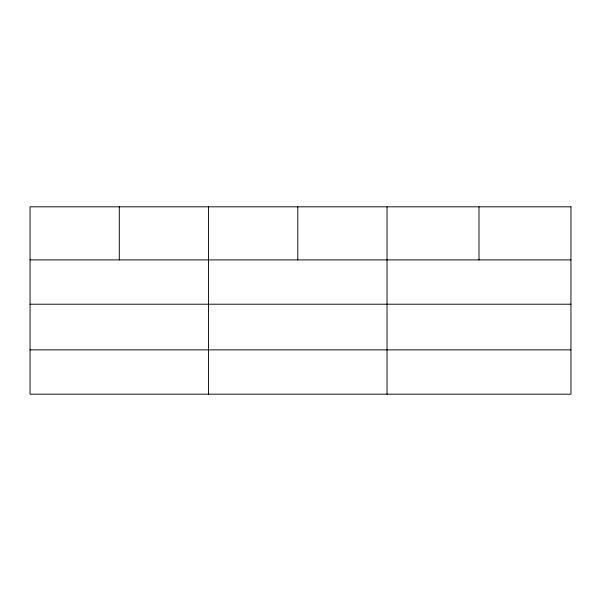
<?xml version="1.0" encoding="UTF-8"?>
<svg xmlns="http://www.w3.org/2000/svg" width="601" height="601" viewBox="0 0 601 601"><rect width="100%" height="100%" fill="white"/><g stroke="black" fill="none" stroke-linecap="round" stroke-linejoin="round"><path stroke-width="0.9" d="M30.05 259.895L570.95 259.895M30.05 304.211L570.95 304.211M30.05 349.872L570.95 349.872M478.997 206.819L478.997 259.895M387.044 206.819L387.044 394.181M297.795 206.819L297.795 259.895M208.547 206.819L208.547 394.181M119.299 206.819L119.299 259.895M570.95 206.819L30.05 206.819L30.05 394.181L570.95 394.181L570.95 206.819"/></g></svg>
